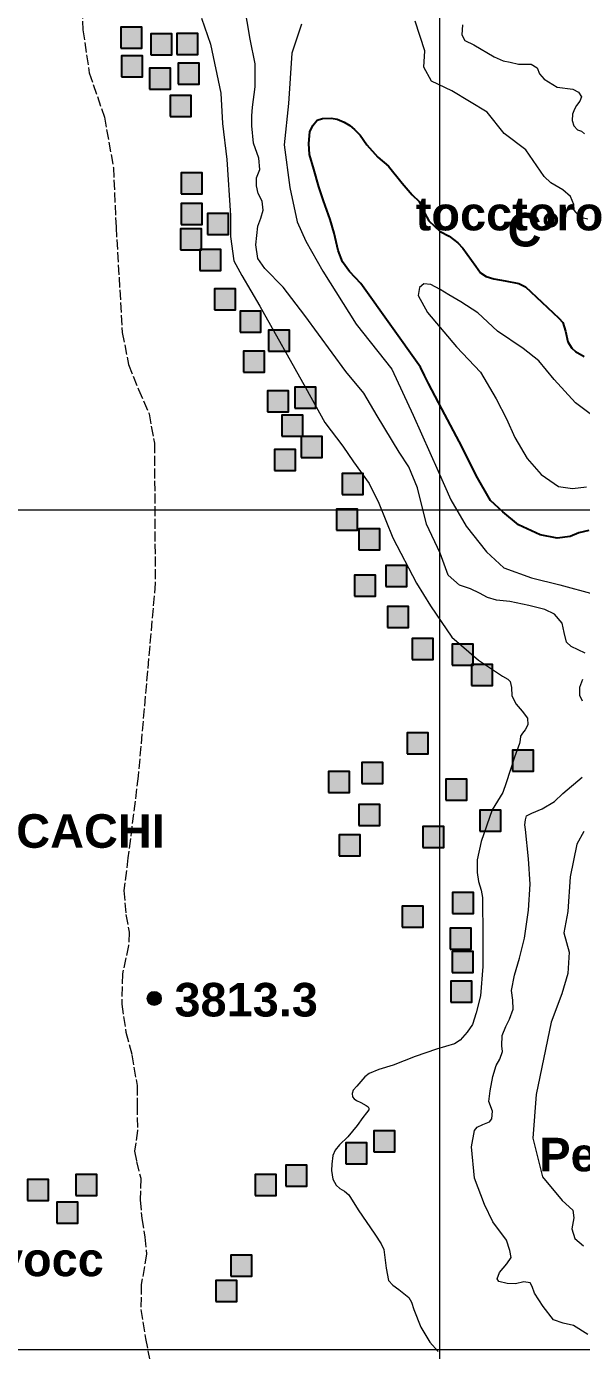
# Model space of a CAD drawing. Header units: metres. Extents: x 405809 to 420020, y 8257398 to 8272141.
# Drawn here: x 409508 to 410169, y 8268999 to 8270576 of the extents above; entities that cross this region are included whole.
import ezdxf

# ---------------------------------------------------------------- set-up
doc = ezdxf.new("R2010")
doc.units = ezdxf.units.M
doc.linetypes.add('ACAD_ISO02W100', pattern=[15, 12, -3])
for name, color, linetype, lineweight in [('CAMINOS1', 7, 'ACAD_ISO02W100', 5), ('COORDENADAS', 30, 'Continuous', 5), ('CURVAS MAESTRAS', 90, 'Continuous', 25), ('CURVAS SECUNDARIS', 46, 'Continuous', 9), ('texto', 7, 'Continuous', 13)]:
    doc.layers.add(name, color=color, linetype=linetype, lineweight=lineweight)
doc.layers.add('VIVIENDAS', color=1, linetype='Continuous')
doc.styles.add('CARLOS', font='arialbd.ttf', dxfattribs={"height": 48})

msp = doc.modelspace()

# ---------------------------------------------------------------- hatches: boundary and pattern name
at = {"layer": 'texto'}
h = msp.add_hatch(color=256, dxfattribs=at)
edge = h.paths.add_edge_path()
edge.add_arc((409660, 8269418.1), 8.37, 0, 360)
at = {"layer": 'VIVIENDAS'}
for points in [[(409620.4, 8270550), (409645.4, 8270550), (409645.4, 8270575), (409620.4, 8270575)], [(409655.8, 8270541.9), (409680.8, 8270541.9), (409680.8, 8270566.9), (409655.8, 8270566.9)], [(409687.1, 8270542.5), (409712.1, 8270542.5), (409712.1, 8270567.5), (409687.1, 8270567.5)], [(409621.1, 8270516), (409646.1, 8270516), (409646.1, 8270541), (409621.1, 8270541)], [(409654.4, 8270501.1), (409679.4, 8270501.1), (409679.4, 8270526.1), (409654.4, 8270526.1)], [(409688.5, 8270507.2), (409713.5, 8270507.2), (409713.5, 8270532.2), (409688.5, 8270532.2)], [(409678.9, 8270468.4), (409703.9, 8270468.4), (409703.9, 8270493.4), (409678.9, 8270493.4)], [(409692, 8270376.5), (409717, 8270376.5), (409717, 8270401.5), (409692, 8270401.5)], [(409692.1, 8270340.1), (409717.1, 8270340.1), (409717.1, 8270365.1), (409692.1, 8270365.1)], [(409723.5, 8270328), (409748.5, 8270328), (409748.5, 8270353), (409723.5, 8270353)], [(409691.5, 8270309.9), (409716.5, 8270309.9), (409716.5, 8270334.9), (409691.5, 8270334.9)], [(409714.4, 8270285.2), (409739.4, 8270285.2), (409739.4, 8270310.2), (409714.4, 8270310.2)], [(409732, 8270238.4), (409757, 8270238.4), (409757, 8270263.4), (409732, 8270263.4)], [(409762.2, 8270211.8), (409787.2, 8270211.8), (409787.2, 8270236.8), (409762.2, 8270236.8)], [(409796.1, 8270188.9), (409821.1, 8270188.9), (409821.1, 8270213.9), (409796.1, 8270213.9)], [(409766.5, 8270164.2), (409791.5, 8270164.2), (409791.5, 8270189.2), (409766.5, 8270189.2)], [(409827.6, 8270121), (409852.6, 8270121), (409852.6, 8270146), (409827.6, 8270146)], [(409795, 8270116.8), (409820, 8270116.8), (409820, 8270141.8), (409795, 8270141.8)], [(409811.9, 8270087.8), (409836.9, 8270087.8), (409836.9, 8270112.8), (409811.9, 8270112.8)], [(409835, 8270062.3), (409860, 8270062.3), (409860, 8270087.3), (409835, 8270087.3)], [(409803.5, 8270046.8), (409828.5, 8270046.8), (409828.5, 8270071.8), (409803.5, 8270071.8)], [(409883.9, 8270018.2), (409908.9, 8270018.2), (409908.9, 8270043.2), (409883.9, 8270043.2)], [(409877.3, 8269975.8), (409902.3, 8269975.8), (409902.3, 8270000.8), (409877.3, 8270000.8)], [(409903.9, 8269952.3), (409928.9, 8269952.3), (409928.9, 8269977.3), (409903.9, 8269977.3)], [(409936, 8269908.7), (409961, 8269908.7), (409961, 8269933.7), (409936, 8269933.7)], [(409898.5, 8269897.2), (409923.5, 8269897.2), (409923.5, 8269922.2), (409898.5, 8269922.2)], [(409937.8, 8269859.8), (409962.8, 8269859.8), (409962.8, 8269884.8), (409937.8, 8269884.8)], [(409967.4, 8269821.7), (409992.4, 8269821.7), (409992.4, 8269846.7), (409967.4, 8269846.7)], [(410015.1, 8269815.1), (410040.1, 8269815.1), (410040.1, 8269840.1), (410015.1, 8269840.1)], [(410038.1, 8269790.9), (410063.1, 8269790.9), (410063.1, 8269815.9), (410038.1, 8269815.9)], [(409961.4, 8269709.4), (409986.4, 8269709.4), (409986.4, 8269734.4), (409961.4, 8269734.4)], [(410086.8, 8269688.9), (410111.8, 8269688.9), (410111.8, 8269713.9), (410086.8, 8269713.9)], [(409867.7, 8269663.4), (409892.7, 8269663.4), (409892.7, 8269688.4), (409867.7, 8269688.4)], [(409907.2, 8269673.9), (409932.2, 8269673.9), (409932.2, 8269698.9), (409907.2, 8269698.9)], [(410007.4, 8269654.3), (410032.4, 8269654.3), (410032.4, 8269679.3), (410007.4, 8269679.3)], [(409903.8, 8269624.1), (409928.8, 8269624.1), (409928.8, 8269649.1), (409903.8, 8269649.1)], [(410047.8, 8269617.3), (410072.8, 8269617.3), (410072.8, 8269642.3), (410047.8, 8269642.3)], [(409880.4, 8269588), (409905.4, 8269588), (409905.4, 8269613), (409880.4, 8269613)], [(409980.1, 8269597.8), (410005.1, 8269597.8), (410005.1, 8269622.8), (409980.1, 8269622.8)], [(410015.5, 8269519.3), (410040.5, 8269519.3), (410040.5, 8269544.3), (410015.5, 8269544.3)], [(409955.3, 8269502.9), (409980.3, 8269502.9), (409980.3, 8269527.9), (409955.3, 8269527.9)], [(410012.6, 8269476.9), (410037.6, 8269476.9), (410037.6, 8269501.9), (410012.6, 8269501.9)], [(410015, 8269449.1), (410040, 8269449.1), (410040, 8269474.1), (410015, 8269474.1)], [(410013.5, 8269413.8), (410038.5, 8269413.8), (410038.5, 8269438.8), (410013.5, 8269438.8)], [(409888.2, 8269220.9), (409913.2, 8269220.9), (409913.2, 8269245.9), (409888.2, 8269245.9)], [(409921.8, 8269235.2), (409946.8, 8269235.2), (409946.8, 8269260.2), (409921.8, 8269260.2)], [(409817, 8269194.5), (409842, 8269194.5), (409842, 8269219.5), (409817, 8269219.5)], [(409509.1, 8269177.4), (409534.1, 8269177.4), (409534.1, 8269202.4), (409509.1, 8269202.4)], [(409566.5, 8269183.4), (409591.5, 8269183.4), (409591.5, 8269208.4), (409566.5, 8269208.4)], [(409780.4, 8269183.4), (409805.4, 8269183.4), (409805.4, 8269208.4), (409780.4, 8269208.4)], [(409543.9, 8269150.4), (409568.9, 8269150.4), (409568.9, 8269175.4), (409543.9, 8269175.4)], [(409751.3, 8269087.4), (409776.3, 8269087.4), (409776.3, 8269112.4), (409751.3, 8269112.4)], [(409733.3, 8269057.2), (409758.3, 8269057.2), (409758.3, 8269082.2), (409733.3, 8269082.2)]]:
    msp.add_hatch(color=256, dxfattribs=at).paths.add_polyline_path(points)

# ---------------------------------------------------------------- linework, layer by layer
at = {"layer": 'CAMINOS1'}
msp.add_lwpolyline([(409572.6, 8270627.2), (409575.1, 8270571.6), (409582.6, 8270520.7), (409600.6, 8270467.7), (409611.3, 8270408), (409614.5, 8270336.9), (409621.9, 8270211.4), (409629.4, 8270173.2), (409641.1, 8270143.5), (409653.8, 8270114.4), (409660.2, 8270079.4), (409661.2, 8269912.7), (409640.9, 8269682.8), (409628.7, 8269585.4), (409623.9, 8269546.8), (409626.3, 8269517.9), (409630, 8269497.1), (409629.4, 8269481), (409622.2, 8269447.3), (409621.4, 8269411.2), (409626.3, 8269377.8), (409633.3, 8269351), (409639.5, 8269314.5), (409639.5, 8269291.4), (409640.2, 8269260.7), (409636.4, 8269236.3), (409638.9, 8269223.8), (409643.9, 8269203.8), (409643.3, 8269178), (409645.2, 8269156.1), (409648.9, 8269133.6), (409650.8, 8269113.6), (409644.6, 8269077.4), (409643.9, 8269047.5), (409649.6, 8269013.2), (409656.4, 8268976.9)], dxfattribs=at)
at = {"layer": 'COORDENADAS'}
for p, q in [((410000, 8271350), (410000, 8257550)), ((406200, 8270000), (419600, 8270000)), ((406200, 8269000), (419600, 8269000))]:
    msp.add_line(p, q, dxfattribs=at)
at = {"layer": 'CURVAS MAESTRAS'}
for points in [[(409861.8, 8270368.2), (409856.2, 8270384.8), (409850.2, 8270406), (409845.1, 8270423.3), (409844.2, 8270436.5), (409845.4, 8270450.4), (409849, 8270458), (409854.1, 8270464.1), (409860.4, 8270466.1), (409871, 8270466.7), (409878.1, 8270465.5), (409886.5, 8270461.7), (409893.2, 8270457.8), (409898.6, 8270452.9), (409905.4, 8270446.2), (409913.3, 8270434.8), (409926.3, 8270420.2), (409939, 8270409.5), (409955.3, 8270389.2), (409967.2, 8270375.3), (409975.6, 8270367.4), (409981.9, 8270354), (409987.1, 8270344.1), (410000.7, 8270331.4), (410011.3, 8270326.2), (410021.8, 8270318.1), (410027.7, 8270311.8), (410043, 8270290.3), (410048.9, 8270282.2), (410055.6, 8270277.8), (410064.7, 8270275.3), (410078.2, 8270272.8), (410094.5, 8270269.6), (410102.3, 8270265.5), (410122, 8270247.5), (410142.2, 8270228.3), (410146.9, 8270223.1), (410150.1, 8270212.8), (410152.8, 8270200.3), (410157.5, 8270192.5), (410161.9, 8270188.8), (410172.3, 8270182.5)], [(410177.7, 8269975.6), (410165.9, 8269972.7), (410155.7, 8269968.4), (410140, 8269966.3), (410119.7, 8269970.2), (410094, 8269982.2), (410075.2, 8269997.6), (410060.7, 8270011.2), (410043.6, 8270041.1), (410026.8, 8270074.5), (410002.5, 8270120.5), (409986.9, 8270150.7), (409982.2, 8270160.2), (409977.4, 8270169.8), (409906, 8270269.8), (409892.6, 8270284), (409884.5, 8270295.6), (409879, 8270308.9), (409874.2, 8270329.4), (409869.6, 8270346), (409861.8, 8270368.2)]]:
    msp.add_lwpolyline(points, dxfattribs=at)
at = {"layer": 'CURVAS SECUNDARIS'}
for points in [[(410173.3, 8269829.2), (410165.3, 8269833.2), (410156.9, 8269837.1), (410151.4, 8269842.6), (410148.4, 8269854), (410146, 8269864.9), (410137, 8269875.8), (410125.2, 8269881.2), (410106.3, 8269886.2), (410083.5, 8269890.7), (410067.8, 8269892.5), (410057, 8269895.7), (410047.6, 8269900.7), (410036.8, 8269905.8), (410023.6, 8269910.2), (410010.3, 8269922.2), (410000.8, 8269948.6), (409984.3, 8269982.9), (409973.6, 8270026.4), (409963.4, 8270051.2), (409952, 8270068.8), (409925.5, 8270111.9), (409909.7, 8270139), (409888.2, 8270164.9), (409839.3, 8270231.4), (409813.5, 8270265.2), (409791.6, 8270287.6), (409783.6, 8270299.6), (409781.2, 8270315.6), (409783.6, 8270338.1), (409786.9, 8270347.3), (409789.7, 8270357), (409788.6, 8270367.8), (409784, 8270376.9), (409781.7, 8270386), (409781.7, 8270395.7), (409785.7, 8270405.4), (409784.6, 8270419), (409778.3, 8270436.6), (409776.1, 8270457.3), (409776.1, 8270469.2), (409777.2, 8270479.5), (409780.2, 8270503.8), (409780.2, 8270531.4), (409774.4, 8270560.5), (409767.1, 8270602.8)], [(409716.3, 8270585.5), (409727, 8270554.9), (409739.2, 8270496.4), (409741.2, 8270460.1), (409746.4, 8270417.5), (409750.7, 8270350.6), (409750.7, 8270325.7), (409754.8, 8270296.6), (409764.2, 8270279), (409786, 8270242.6), (409840.2, 8270145.6), (409863.1, 8270104), (409884.9, 8270076), (409897.4, 8270057.3), (409916.1, 8270031.4), (409927.7, 8270008.1), (409944.3, 8269966.6), (409972.4, 8269912.6), (409989.1, 8269885.6), (410014.7, 8269848.5), (410046.4, 8269821.1), (410075.1, 8269802.1), (410081.5, 8269798.3), (410084.1, 8269795.7), (410085.8, 8269788.3), (410086.1, 8269778.5), (410091.1, 8269768.6), (410098.2, 8269760.4), (410104.7, 8269752), (410105.2, 8269744.1), (410102.1, 8269737.9), (410098.8, 8269734), (410096.5, 8269730.6), (410095.9, 8269726.1), (410095.2, 8269721.6), (410089.1, 8269705.3), (410079.5, 8269674.8), (410075.5, 8269663.5), (410062.6, 8269642.8), (410049.6, 8269605), (410044.6, 8269583.1), (410044.6, 8269567.9), (410046.3, 8269557.3), (410049.6, 8269547.2), (410051.2, 8269538.2), (410051.7, 8269490.5), (410051.7, 8269456.2), (410048.7, 8269421.3), (410043.7, 8269400.9), (410039.4, 8269387.2), (410032.9, 8269377.9), (410024.5, 8269368.4), (410017.7, 8269363.8), (409996.2, 8269357.6), (409970.7, 8269348.8), (409944.5, 8269338.7), (409927.6, 8269333.4), (409916, 8269328.5), (409910.8, 8269324.6), (409901.4, 8269313.4), (409897.1, 8269308.9), (409895.8, 8269304.9), (409896.3, 8269300.9), (409898.1, 8269298.3), (409900.9, 8269296.5), (409906, 8269294.2), (409912.7, 8269290.7), (409914.8, 8269289), (409915.6, 8269287.2), (409915.5, 8269285.5), (409912.9, 8269281.7), (409908.6, 8269276.4), (409901.7, 8269266.8), (409890.6, 8269253.3), (409880.8, 8269243.5), (409875.5, 8269237.3), (409872.9, 8269231), (409871.5, 8269220.8), (409871.2, 8269213.1), (409872.7, 8269202.7), (409876.6, 8269195.8), (409881, 8269191.6), (409886.8, 8269188.6), (409891.7, 8269184), (409902.8, 8269166.4), (409923, 8269137.1), (409930.2, 8269125.8), (409933.6, 8269118.9), (409936.3, 8269096.8), (409939.3, 8269082.1), (409944.3, 8269076.4), (409951.5, 8269071.5), (409963.2, 8269062), (409966.7, 8269056.3), (409969.3, 8269047.7), (409977.7, 8269026.5), (409988.3, 8269008.7), (409998.2, 8268997.7)], [(409835.3, 8270578.5), (409823.8, 8270544.1), (409820, 8270484.1), (409815, 8270434.9), (409821.4, 8270383.8), (409830.3, 8270343), (409840.6, 8270320), (409861, 8270284.3), (409900.8, 8270221.1), (409943, 8270167.5), (409968.5, 8270112.7), (409998.2, 8270046.2), (410013.4, 8270011.8), (410031.8, 8269980.7), (410055.9, 8269950), (410076.7, 8269930.8), (410109.5, 8269918.9), (410143.1, 8269910.9), (410184, 8269899.6)], [(410176.7, 8270346.1), (410168, 8270348.4), (410160.5, 8270357.1), (410159.8, 8270363.7), (410155.9, 8270373.4), (410146.8, 8270381.2), (410132.4, 8270389.7), (410124.4, 8270397.1), (410102.7, 8270429), (410077.1, 8270448.2), (410056.6, 8270473.7), (410014.5, 8270499.2), (409990.2, 8270510.7), (409981.2, 8270527.3), (409982.3, 8270546.6), (409970.8, 8270582.3)], [(410027.4, 8270577.7), (410026.6, 8270565.8), (410029.9, 8270559.2), (410040.6, 8270553.9), (410065, 8270539.6), (410075.7, 8270534.9), (410084, 8270533.1), (410094.1, 8270530.7), (410102.4, 8270530.7), (410109, 8270530.7), (410116.1, 8270526.6), (410119.1, 8270519.4), (410124.4, 8270512.9), (410139.9, 8270503.4), (410158.9, 8270501), (410165.5, 8270497.5), (410169, 8270492.1), (410167.2, 8270486.8), (410163.1, 8270481.5), (410160.9, 8270477.2), (410158.3, 8270471.3), (410157.8, 8270463.9), (410159.9, 8270457.5), (410164.5, 8270452.8), (410169, 8270451.2), (410172.7, 8270448.1)], [(410198.2, 8270100.6), (410162.1, 8270127.4), (410136.4, 8270155.2), (410118.3, 8270177.6), (410099.7, 8270192.4), (410068.9, 8270212.9), (410045.4, 8270234.7), (410025.2, 8270247.8), (410010.9, 8270256), (410000.5, 8270262.6), (409989.6, 8270268.6), (409981.4, 8270269.1), (409975.9, 8270264.8), (409974.6, 8270255.5), (409985.6, 8270235), (410020.3, 8270194.1), (410048.7, 8270164.1), (410067.4, 8270132.4), (410079.7, 8270108.4), (410089.6, 8270086.1), (410104.5, 8270061.2), (410121.2, 8270042.1), (410141.6, 8270027.9), (410158.3, 8270025.4), (410175, 8270027.3)], [(410170.3, 8269772.2), (410166.9, 8269779.1), (410166.9, 8269789), (410170.8, 8269798.3)], [(410176.7, 8269017.7), (410159.6, 8269028.3), (410147.1, 8269031.3), (410135.9, 8269035.4), (410123.5, 8269051.3), (410113.2, 8269067), (410110.4, 8269075), (410107.8, 8269079.3), (410100.2, 8269080.6), (410090.6, 8269078.3), (410080.4, 8269078.6), (410070.5, 8269080.9), (410068.5, 8269084.2), (410071.5, 8269091.8), (410080.1, 8269102), (410085.3, 8269109.3), (410083.8, 8269117.9), (410079.9, 8269130.3), (410063.4, 8269152), (410053.7, 8269172.5), (410041.6, 8269203.9), (410038, 8269241.3), (410041.6, 8269260.6), (410044.9, 8269264.8), (410051.7, 8269267.8), (410059.3, 8269270.9), (410062.4, 8269274.7), (410063.1, 8269283.8), (410058.6, 8269295.2), (410060.1, 8269308.2), (410063.5, 8269325), (410067.3, 8269338), (410071.9, 8269345.7), (410075, 8269354.9), (410074.2, 8269361.8), (410074.7, 8269374), (410079, 8269384.8), (410083.4, 8269393.5), (410087.7, 8269405.4), (410087.2, 8269416.2), (410085.5, 8269427.5), (410089.3, 8269445.6), (410095.3, 8269466.1), (410101.2, 8269489.9), (410105.9, 8269523.3), (410107.9, 8269554.2), (410105.9, 8269584.4), (410102.4, 8269619.4), (410101.5, 8269624.9), (410102.2, 8269630.9), (410103.7, 8269635.7), (410109.9, 8269638.6), (410122.2, 8269643.9), (410137.1, 8269652.7), (410147, 8269662), (410169.7, 8269681.6)], [(410171.7, 8269616.9), (410163.4, 8269601.7), (410155.7, 8269562.8), (410152.6, 8269521.6), (410148.1, 8269496.4), (410154.5, 8269473), (410152.6, 8269447.6), (410145.6, 8269423.5), (410132.9, 8269389.7), (410114.9, 8269303.6), (410111.1, 8269251.8), (410122.7, 8269205.5), (410145.9, 8269177.2), (410158.8, 8269165.7), (410160, 8269156.7), (410157.5, 8269143.8), (410161.3, 8269132.3), (410171.6, 8269123.3)]]:
    msp.add_lwpolyline(points, dxfattribs=at)
at = {"layer": 'texto'}
msp.add_circle((409660, 8269418.1), 8.37, dxfattribs=at)
at = {"layer": 'VIVIENDAS'}
for points in [[(409620.4, 8270550), (409645.4, 8270550), (409645.4, 8270575), (409620.4, 8270575)], [(409655.8, 8270541.9), (409680.8, 8270541.9), (409680.8, 8270566.9), (409655.8, 8270566.9)], [(409687.1, 8270542.5), (409712.1, 8270542.5), (409712.1, 8270567.5), (409687.1, 8270567.5)], [(409621.1, 8270516), (409646.1, 8270516), (409646.1, 8270541), (409621.1, 8270541)], [(409654.4, 8270501.1), (409679.4, 8270501.1), (409679.4, 8270526.1), (409654.4, 8270526.1)], [(409688.5, 8270507.2), (409713.5, 8270507.2), (409713.5, 8270532.2), (409688.5, 8270532.2)], [(409678.9, 8270468.4), (409703.9, 8270468.4), (409703.9, 8270493.4), (409678.9, 8270493.4)], [(409692, 8270376.5), (409717, 8270376.5), (409717, 8270401.5), (409692, 8270401.5)], [(409692.1, 8270340.1), (409717.1, 8270340.1), (409717.1, 8270365.1), (409692.1, 8270365.1)], [(409723.5, 8270328), (409748.5, 8270328), (409748.5, 8270353), (409723.5, 8270353)], [(409691.5, 8270309.9), (409716.5, 8270309.9), (409716.5, 8270334.9), (409691.5, 8270334.9)], [(409714.4, 8270285.2), (409739.4, 8270285.2), (409739.4, 8270310.2), (409714.4, 8270310.2)], [(409732, 8270238.4), (409757, 8270238.4), (409757, 8270263.4), (409732, 8270263.4)], [(409762.2, 8270211.8), (409787.2, 8270211.8), (409787.2, 8270236.8), (409762.2, 8270236.8)], [(409796.1, 8270188.9), (409821.1, 8270188.9), (409821.1, 8270213.9), (409796.1, 8270213.9)], [(409766.5, 8270164.2), (409791.5, 8270164.2), (409791.5, 8270189.2), (409766.5, 8270189.2)], [(409827.6, 8270121), (409852.6, 8270121), (409852.6, 8270146), (409827.6, 8270146)], [(409795, 8270116.8), (409820, 8270116.8), (409820, 8270141.8), (409795, 8270141.8)], [(409811.9, 8270087.8), (409836.9, 8270087.8), (409836.9, 8270112.8), (409811.9, 8270112.8)], [(409835, 8270062.3), (409860, 8270062.3), (409860, 8270087.3), (409835, 8270087.3)], [(409803.5, 8270046.8), (409828.5, 8270046.8), (409828.5, 8270071.8), (409803.5, 8270071.8)], [(409883.9, 8270018.2), (409908.9, 8270018.2), (409908.9, 8270043.2), (409883.9, 8270043.2)], [(409877.3, 8269975.8), (409902.3, 8269975.8), (409902.3, 8270000.8), (409877.3, 8270000.8)], [(409903.9, 8269952.3), (409928.9, 8269952.3), (409928.9, 8269977.3), (409903.9, 8269977.3)], [(409936, 8269908.7), (409961, 8269908.7), (409961, 8269933.7), (409936, 8269933.7)], [(409898.5, 8269897.2), (409923.5, 8269897.2), (409923.5, 8269922.2), (409898.5, 8269922.2)], [(409937.8, 8269859.8), (409962.8, 8269859.8), (409962.8, 8269884.8), (409937.8, 8269884.8)], [(409967.4, 8269821.7), (409992.4, 8269821.7), (409992.4, 8269846.7), (409967.4, 8269846.7)], [(410015.1, 8269815.1), (410040.1, 8269815.1), (410040.1, 8269840.1), (410015.1, 8269840.1)], [(410038.1, 8269790.9), (410063.1, 8269790.9), (410063.1, 8269815.9), (410038.1, 8269815.9)], [(409961.4, 8269709.4), (409986.4, 8269709.4), (409986.4, 8269734.4), (409961.4, 8269734.4)], [(410086.8, 8269688.9), (410111.8, 8269688.9), (410111.8, 8269713.9), (410086.8, 8269713.9)], [(409867.7, 8269663.4), (409892.7, 8269663.4), (409892.7, 8269688.4), (409867.7, 8269688.4)], [(409907.2, 8269673.9), (409932.2, 8269673.9), (409932.2, 8269698.9), (409907.2, 8269698.9)], [(410007.4, 8269654.3), (410032.4, 8269654.3), (410032.4, 8269679.3), (410007.4, 8269679.3)], [(409903.8, 8269624.1), (409928.8, 8269624.1), (409928.8, 8269649.1), (409903.8, 8269649.1)], [(410047.8, 8269617.3), (410072.8, 8269617.3), (410072.8, 8269642.3), (410047.8, 8269642.3)], [(409880.4, 8269588), (409905.4, 8269588), (409905.4, 8269613), (409880.4, 8269613)], [(409980.1, 8269597.8), (410005.1, 8269597.8), (410005.1, 8269622.8), (409980.1, 8269622.8)], [(410015.5, 8269519.3), (410040.5, 8269519.3), (410040.5, 8269544.3), (410015.5, 8269544.3)], [(409955.3, 8269502.9), (409980.3, 8269502.9), (409980.3, 8269527.9), (409955.3, 8269527.9)], [(410012.6, 8269476.9), (410037.6, 8269476.9), (410037.6, 8269501.9), (410012.6, 8269501.9)], [(410015, 8269449.1), (410040, 8269449.1), (410040, 8269474.1), (410015, 8269474.1)], [(410013.5, 8269413.8), (410038.5, 8269413.8), (410038.5, 8269438.8), (410013.5, 8269438.8)], [(409888.2, 8269220.9), (409913.2, 8269220.9), (409913.2, 8269245.9), (409888.2, 8269245.9)], [(409921.8, 8269235.2), (409946.8, 8269235.2), (409946.8, 8269260.2), (409921.8, 8269260.2)], [(409817, 8269194.5), (409842, 8269194.5), (409842, 8269219.5), (409817, 8269219.5)], [(409509.1, 8269177.4), (409534.1, 8269177.4), (409534.1, 8269202.4), (409509.1, 8269202.4)], [(409566.5, 8269183.4), (409591.5, 8269183.4), (409591.5, 8269208.4), (409566.5, 8269208.4)], [(409780.4, 8269183.4), (409805.4, 8269183.4), (409805.4, 8269208.4), (409780.4, 8269208.4)], [(409543.9, 8269150.4), (409568.9, 8269150.4), (409568.9, 8269175.4), (409543.9, 8269175.4)], [(409751.3, 8269087.4), (409776.3, 8269087.4), (409776.3, 8269112.4), (409751.3, 8269112.4)], [(409733.3, 8269057.2), (409758.3, 8269057.2), (409758.3, 8269082.2), (409733.3, 8269082.2)]]:
    msp.add_lwpolyline(points, close=True, dxfattribs=at)

# ---------------------------------------------------------------- texts
at = {"layer": 'texto', "style": 'CARLOS'}
for s, p in [('tocctoro', (409971.6, 8270332.9)), ('C°', (410081, 8270313.7)), ('HUALATI  CACHI', (409219.4, 8269597.5)), ('3813.3', (409684.1, 8269396.6)), ('Pecanayacc', (410118.8, 8269212.1)), ('Pecanayocc', (409276.9, 8269087.2))]:
    msp.add_text(s, height=40, dxfattribs=at).set_placement(p)

doc.saveas('drawing.dxf')
